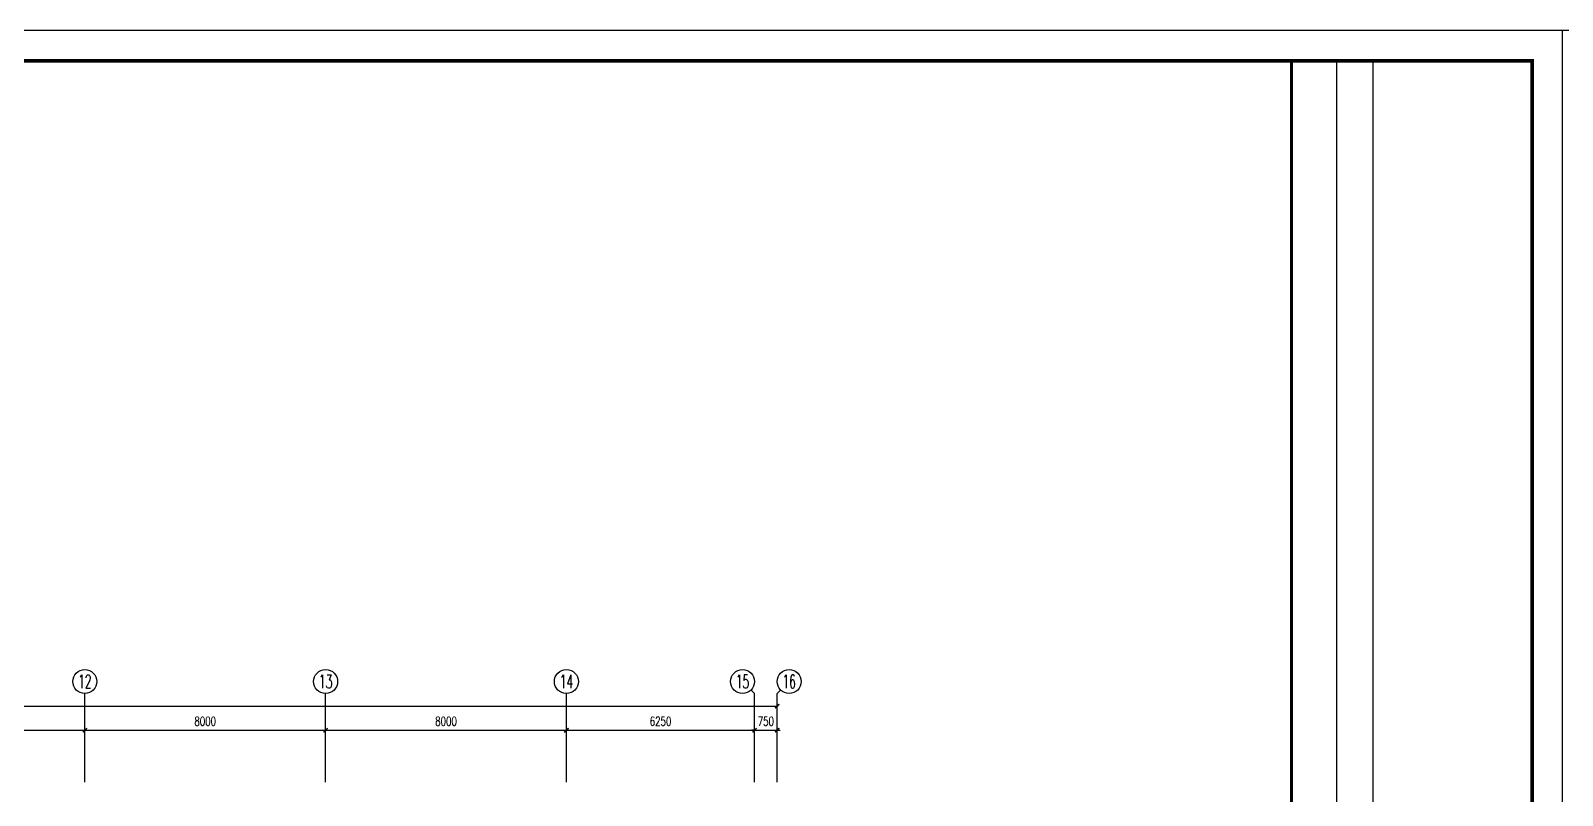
# Model space of a CAD drawing. Extents: x 190999 to 834799, y -200814 to 215286.
# Drawn here: x 259012 to 309899, y -37728 to -12314 of the extents above; entities that cross this region are included whole.
import ezdxf
from ezdxf.enums import TextEntityAlignment as Align

# ---------------------------------------------------------------- set-up
doc = ezdxf.new("R2010")
doc.units = 0
doc.header["$LTSCALE"] = 1000
doc.header["$MEASUREMENT"] = 0
for name, color, linetype in [('AXIS', 3, 'Continuous'), ('AXIS_TEXT', 7, 'Continuous'), ('图框', 189, 'Continuous')]:
    doc.layers.add(name, color=color, linetype=linetype)
doc.styles.add('_TCH_AXIS', font='COMPLEX', dxfattribs={"bigfont": 'GBCBIG'})
doc.styles.add('COMPLEX', font='COMPLEX')
doc.styles.add('DIM_FONT', font='SIMPLEX', dxfattribs={"width": 0.7, "bigfont": 'GBCBIG'})
doc.dimstyles.new('DIMN', dxfattribs={"dimtxt": 300, "dimasz": 100, "dimexe": 250, "dimexo": 300, "dimgap": 150, "dimtad": 1, "dimdec": 0, "dimzin": 0, "dimdsep": 46, "dimtxsty": 'DIM_FONT', "dimblk": 'ARCHTICK', "dimcen": 0.09, "dimclrt": 7, "dimazin": 2, "dimtfac": 1, "dimtdec": 0, "dimtix": 1, "dimtmove": 2, "dimatfit": 3, "dimfxl": 0, "dimtolj": 1, "dimtzin": 0, "dimarcsym": 0})

# ---------------------------------------------------------------- blocks, each defined once
blk = doc.blocks.new('TJAD_TK_A0')
at = {"layer": '图框'}
for p, q in [((2162, 399.3), (973, 399.3)), ((973, -441.7), (973, 399.3)), ((2162, -441.7), (2162, 399.3)), ((2087, 389.3), (2087, -30.7)), ((2099, 389.3), (2099, -30.7))]:
    blk.add_line(p, q, dxfattribs=at)
at = {"layer": '图框', "const_width": 1.2}
blk.add_lwpolyline([(2152, -431.7), (2152, 389.3), (998, 389.3), (998, -431.7)], close=True, dxfattribs=at)
at = {"layer": '图框', "const_width": 1}
blk.add_lwpolyline([(2072, 389.3), (2072, -431.7)], dxfattribs=at)
blk = doc.blocks.new('_ArchTick')
at = {"const_width": 0.5}
blk.add_lwpolyline([(-0.7, -0.7), (0.7, 0.7)], dxfattribs=at)
blk = doc.blocks.new('*D1307')
at = {"layer": 'AXIS', "color": 0, "lineweight": -2}
for p, q in [((252812, -36964), (252812, -35314)), ((252812, -35564), (260812, -35564)), ((260812, -36964), (260812, -35314))]:
    blk.add_line(p, q, dxfattribs=at)
at = {"layer": 'Defpoints', "color": 0}
for p in [(260812, -35564), (252812, -37264), (260812, -37264)]:
    blk.add_point(p, dxfattribs=at)
at = {"layer": 'AXIS', "color": 0, "lineweight": -2, "xscale": 100, "yscale": 100, "zscale": 100, "rotation": 180}
blk.add_blockref('_ArchTick', (252812, -35564), dxfattribs=at)
at = {"layer": 'AXIS', "color": 0, "lineweight": -2, "xscale": 100, "yscale": 100, "zscale": 100}
blk.add_blockref('_ArchTick', (260812, -35564), dxfattribs=at)
at = {"layer": 'AXIS', "color": 7, "insert": (256812, -35264), "char_height": 300, "attachment_point": 5, "style": 'DIM_FONT'}
blk.add_mtext('\\A1;8000', dxfattribs=at)
blk = doc.blocks.new('*D1308')
at = {"layer": 'AXIS', "color": 0, "lineweight": -2}
for p, q in [((260812, -36964), (260812, -35314)), ((260812, -35564), (268812, -35564)), ((268812, -36964), (268812, -35314))]:
    blk.add_line(p, q, dxfattribs=at)
at = {"layer": 'Defpoints', "color": 0}
for p in [(268812, -35564), (260812, -37264), (268812, -37264)]:
    blk.add_point(p, dxfattribs=at)
at = {"layer": 'AXIS', "color": 0, "lineweight": -2, "xscale": 100, "yscale": 100, "zscale": 100, "rotation": 180}
blk.add_blockref('_ArchTick', (260812, -35564), dxfattribs=at)
at = {"layer": 'AXIS', "color": 0, "lineweight": -2, "xscale": 100, "yscale": 100, "zscale": 100}
blk.add_blockref('_ArchTick', (268812, -35564), dxfattribs=at)
at = {"layer": 'AXIS', "color": 7, "insert": (264812, -35264), "char_height": 300, "attachment_point": 5, "style": 'DIM_FONT'}
blk.add_mtext('\\A1;8000', dxfattribs=at)
blk = doc.blocks.new('*D1309')
at = {"layer": 'AXIS', "color": 0, "lineweight": -2}
for p, q in [((268812, -36964), (268812, -35314)), ((268812, -35564), (276812, -35564)), ((276812, -36964), (276812, -35314))]:
    blk.add_line(p, q, dxfattribs=at)
at = {"layer": 'Defpoints', "color": 0}
for p in [(276812, -35564), (268812, -37264), (276812, -37264)]:
    blk.add_point(p, dxfattribs=at)
at = {"layer": 'AXIS', "color": 0, "lineweight": -2, "xscale": 100, "yscale": 100, "zscale": 100, "rotation": 180}
blk.add_blockref('_ArchTick', (268812, -35564), dxfattribs=at)
at = {"layer": 'AXIS', "color": 0, "lineweight": -2, "xscale": 100, "yscale": 100, "zscale": 100}
blk.add_blockref('_ArchTick', (276812, -35564), dxfattribs=at)
at = {"layer": 'AXIS', "color": 7, "insert": (272812, -35264), "char_height": 300, "attachment_point": 5, "style": 'DIM_FONT'}
blk.add_mtext('\\A1;8000', dxfattribs=at)
blk = doc.blocks.new('*D1310')
at = {"layer": 'AXIS', "color": 0, "lineweight": -2}
for p, q in [((276812, -36964), (276812, -35314)), ((276812, -35564), (283062, -35564)), ((283062, -36964), (283062, -35314))]:
    blk.add_line(p, q, dxfattribs=at)
at = {"layer": 'Defpoints', "color": 0}
for p in [(283062, -35564), (276812, -37264), (283062, -37264)]:
    blk.add_point(p, dxfattribs=at)
at = {"layer": 'AXIS', "color": 0, "lineweight": -2, "xscale": 100, "yscale": 100, "zscale": 100, "rotation": 180}
blk.add_blockref('_ArchTick', (276812, -35564), dxfattribs=at)
at = {"layer": 'AXIS', "color": 0, "lineweight": -2, "xscale": 100, "yscale": 100, "zscale": 100}
blk.add_blockref('_ArchTick', (283062, -35564), dxfattribs=at)
at = {"layer": 'AXIS', "color": 7, "insert": (279937, -35264), "char_height": 300, "attachment_point": 5, "style": 'DIM_FONT'}
blk.add_mtext('\\A1;6250', dxfattribs=at)
blk = doc.blocks.new('*D1311')
at = {"layer": 'AXIS', "color": 0, "lineweight": -2}
for p, q in [((283062, -35564), (282962, -35564)), ((283062, -36964), (283062, -35314)), ((283062, -35564), (283812, -35564)), ((283812, -36964), (283812, -35314)), ((283812, -35564), (283912, -35564))]:
    blk.add_line(p, q, dxfattribs=at)
at = {"layer": 'Defpoints', "color": 0}
for p in [(283812, -35564), (283062, -37264), (283812, -37264)]:
    blk.add_point(p, dxfattribs=at)
at = {"layer": 'AXIS', "color": 0, "lineweight": -2, "xscale": 100, "yscale": 100, "zscale": 100}
blk.add_blockref('_ArchTick', (283062, -35564), dxfattribs=at)
at = {"layer": 'AXIS', "color": 0, "lineweight": -2, "xscale": 100, "yscale": 100, "zscale": 100, "rotation": 180}
blk.add_blockref('_ArchTick', (283812, -35564), dxfattribs=at)
at = {"layer": 'AXIS', "color": 7, "insert": (283437, -35264), "char_height": 300, "attachment_point": 5, "style": 'DIM_FONT'}
blk.add_mtext('\\A1;750', dxfattribs=at)
blk = doc.blocks.new('*D1312')
at = {"layer": 'AXIS', "color": 0, "lineweight": -2}
for p, q in [((210512, -36964), (210512, -34514)), ((283812, -36964), (283812, -34514)), ((210512, -34764), (283812, -34764))]:
    blk.add_line(p, q, dxfattribs=at)
at = {"layer": 'Defpoints', "color": 0}
for p in [(283812, -34764), (210512, -37264), (283812, -37264)]:
    blk.add_point(p, dxfattribs=at)
at = {"layer": 'AXIS', "color": 0, "lineweight": -2, "xscale": 100, "yscale": 100, "zscale": 100, "rotation": 180}
blk.add_blockref('_ArchTick', (210512, -34764), dxfattribs=at)
at = {"layer": 'AXIS', "color": 0, "lineweight": -2, "xscale": 100, "yscale": 100, "zscale": 100}
blk.add_blockref('_ArchTick', (283812, -34764), dxfattribs=at)
at = {"layer": 'AXIS', "color": 7, "insert": (247162, -34464), "char_height": 300, "attachment_point": 5, "style": 'DIM_FONT'}
blk.add_mtext('\\A1;73300', dxfattribs=at)
blk = doc.blocks.new('_AXISO')
blk.add_circle((0, 0), 0.5)
at = {"layer": 'AXIS_TEXT', "style": 'COMPLEX', "width": 1.041667}
blk.add_attdef('A', text='', height=0.56, dxfattribs=at).set_placement((-0.25, -0.28), (0.25, -0.28), align=Align.FIT)

msp = doc.modelspace()

# ---------------------------------------------------------------- linework, layer by layer
at = {"layer": 'AXIS'}
for p, q in [((260811.6, -37293.5), (260811.6, -34344.4)), ((268811.6, -37293.5), (268811.6, -34344.4)), ((276811.6, -37293.5), (276811.6, -34344.4)), ((282944.5, -34227.2), (283061.6, -34344.4)), ((283061.6, -37293.5), (283061.6, -34344.4)), ((283928.8, -34227.2), (283811.6, -34344.4)), ((283811.6, -37293.5), (283811.6, -34344.4))]:
    msp.add_line(p, q, dxfattribs=at)

# ---------------------------------------------------------------- block references
ref = msp.add_blockref('_AXISO', (260811.6, -33944.4), dxfattribs=dict(at, xscale=800, yscale=800, zscale=800))
ref.add_attrib('A', '12', dxfattribs={"layer": 'AXIS_TEXT', "height": 452.55, "style": '_TCH_AXIS', "width": 0.724138}).set_placement((260585.4, -34170.7), (261037.9, -34170.7), align=Align.FIT)
ref = msp.add_blockref('_AXISO', (268811.6, -33944.4), dxfattribs=dict(at, xscale=800, yscale=800, zscale=800))
ref.add_attrib('A', '13', dxfattribs={"layer": 'AXIS_TEXT', "height": 452.55, "style": '_TCH_AXIS', "width": 0.724138}).set_placement((268585.4, -34170.7), (269037.9, -34170.7), align=Align.FIT)
ref = msp.add_blockref('_AXISO', (276811.6, -33944.4), dxfattribs=dict(at, xscale=800, yscale=800, zscale=800))
ref.add_attrib('A', '14', dxfattribs={"layer": 'AXIS_TEXT', "height": 452.55, "style": '_TCH_AXIS', "width": 0.677419}).set_placement((276585.4, -34170.7), (277037.9, -34170.7), align=Align.FIT)
ref = msp.add_blockref('_AXISO', (282661.6, -33944.4), dxfattribs=dict(at, xscale=800, yscale=800, zscale=800))
ref.add_attrib('A', '15', dxfattribs={"layer": 'AXIS_TEXT', "height": 452.55, "style": '_TCH_AXIS', "width": 0.724138}).set_placement((282435.4, -34170.7), (282887.9, -34170.7), align=Align.FIT)
ref = msp.add_blockref('_AXISO', (284211.6, -33944.4), dxfattribs=dict(at, xscale=800, yscale=800, zscale=800))
ref.add_attrib('A', '16', dxfattribs={"layer": 'AXIS_TEXT', "height": 452.55, "style": '_TCH_AXIS', "width": 0.724138}).set_placement((283985.4, -34170.7), (284437.9, -34170.7), align=Align.FIT)
at = {"layer": '图框', "xscale": 100, "yscale": 100, "zscale": 100}
for p in [(93698.6, -52243.2), (212598.6, -52243.2)]:
    msp.add_blockref('TJAD_TK_A0', p, dxfattribs=at)

# ---------------------------------------------------------------- dimensions: what is measured, and where the dimension line sits
at = {"layer": 'AXIS'}
for p1, p2, distance, picture, middle in [((210511.6, -37263.5), (283811.6, -37263.5), 2500, '*D1312', (247161.6, -34463.5)), ((252811.6, -37263.5), (260811.6, -37263.5), 1700, '*D1307', (256811.6, -35263.5)), ((260811.6, -37263.5), (268811.6, -37263.5), 1700, '*D1308', (264811.6, -35263.5)), ((268811.6, -37263.5), (276811.6, -37263.5), 1700, '*D1309', (272811.6, -35263.5)), ((276811.6, -37263.5), (283061.6, -37263.5), 1700, '*D1310', (279936.6, -35263.5)), ((283061.6, -37263.5), (283811.6, -37263.5), 1700, '*D1311', (283436.6, -35263.5))]:
    dim = msp.add_aligned_dim(p1=p1, p2=p2, distance=distance, dimstyle='DIMN', dxfattribs=at)
    dim.commit()
    dim.dimension.update_dxf_attribs({"geometry": picture, "text_midpoint": middle})

doc.saveas('drawing.dxf')
